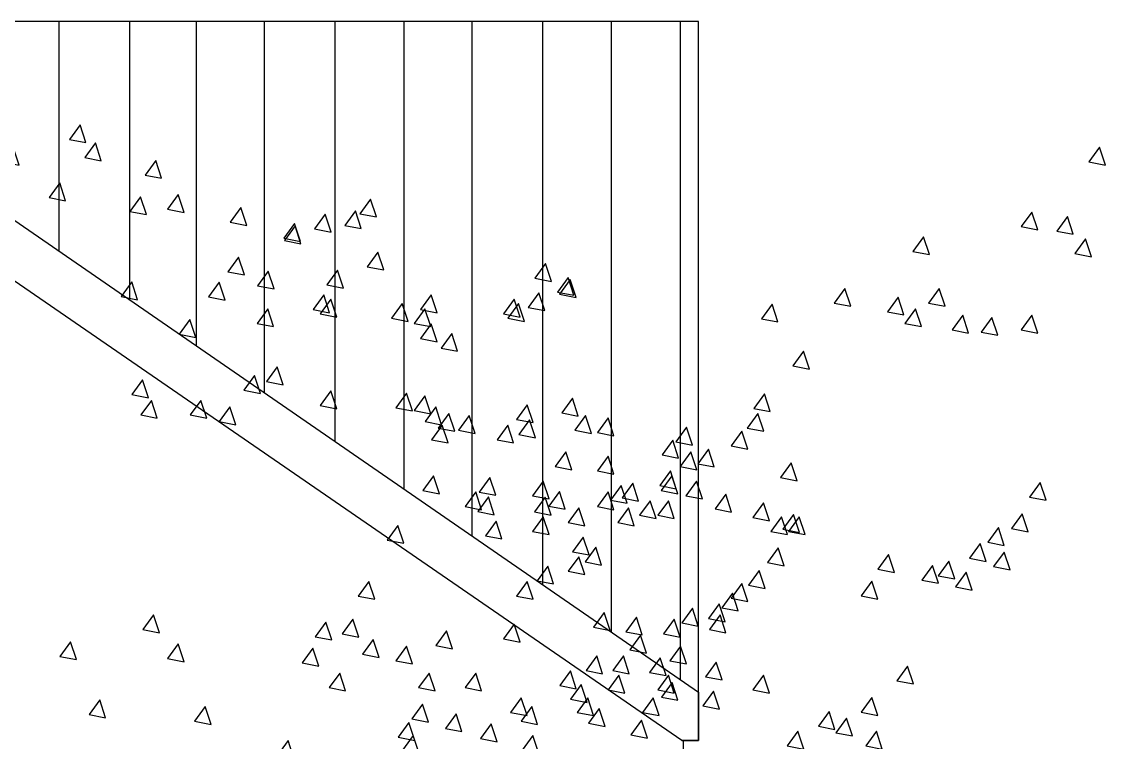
# Model space of a CAD drawing. Header units: millimetres. Extents: x 465413 to 948826, y 2516576 to 3795663.
# Drawn here: x 933422 to 936817, y 2765544 to 2767802 of the extents above; entities that cross this region are included whole.
import ezdxf

# ---------------------------------------------------------------- set-up
doc = ezdxf.new("R2010")
doc.units = ezdxf.units.MM
doc.layers.add('MUR-POH', color=64, linetype='Continuous')

# ---------------------------------------------------------------- blocks, each defined once
blk = doc.blocks.new('strom14', base_point=(-17517.4, -64197.3))
at = {"color": 1}
for points in [[(-17546.6, -57956.5), (-17580, -58002.3), (-17528.1, -58012.4)], [(-17498.7, -58013.4), (-17532.1, -58059.3), (-17480.2, -58069.3)], [(-17756.1, -58027.1), (-17789.5, -58072.9), (-17737.6, -58083)], [(-17309.7, -58068.1), (-17343.1, -58113.9), (-17291.1, -58124)], [(-17610.3, -58138.7), (-17643.7, -58184.5), (-17591.8, -58194.6)], [(-17357.5, -58181.9), (-17390.9, -58227.8), (-17339, -58237.9)], [(-17239, -58175.1), (-17272.4, -58221), (-17220.5, -58231)], [(-17043.1, -58216.1), (-17076.5, -58262), (-17024.6, -58272)], [(-16637, -58189.3), (-16670.4, -58235.2), (-16618.5, -58245.2)], [(-17968, -58229.8), (-18001.4, -58275.6), (-17949.5, -58285.7)], [(-17856.4, -58243.4), (-17889.8, -58289.3), (-17837.9, -58299.4)], [(-16778.7, -58236.5), (-16812.1, -58282.4), (-16760.2, -58292.5)], [(-16684.2, -58225.7), (-16717.6, -58271.6), (-16665.7, -58281.7)], [(-16874.6, -58266.2), (-16908, -58312.1), (-16856, -58322.1)], [(-16873.2, -58273), (-16906.6, -58318.9), (-16854.7, -58328.9)], [(-18307.2, -58307.4), (-18340.6, -58353.2), (-18288.7, -58363.3)], [(-17799.4, -58314), (-17832.8, -58359.9), (-17780.9, -58370)], [(-16614, -58355.3), (-16647.4, -58401.2), (-16595.5, -58411.3)], [(-17050, -58371), (-17083.4, -58416.9), (-17031.4, -58426.9)], [(-16956.9, -58414.7), (-16990.3, -58460.6), (-16938.4, -58470.6)], [(-16740.2, -58412), (-16773.6, -58457.8), (-16721.6, -58467.9)], [(-16088.6, -58391.5), (-16122, -58437.3), (-16070.1, -58447.4)], [(-17384.8, -58448.4), (-17418.2, -58494.3), (-17366.3, -58504.3)], [(-17110.8, -58449.8), (-17144.2, -58495.7), (-17092.3, -58505.7)], [(-16018, -58434.8), (-16051.4, -58480.6), (-15999.5, -58490.7)], [(-16011.2, -58441.6), (-16044.6, -58487.5), (-15992.7, -58497.5)], [(-18553.2, -58469), (-18586.6, -58514.9), (-18534.7, -58524.9)], [(-18258, -58469), (-18291.4, -58514.9), (-18239.4, -58524.9)], [(-16783.4, -58489.4), (-16816.8, -58535.3), (-16764.9, -58545.3)], [(-16446.3, -58489.4), (-16479.7, -58535.3), (-16427.8, -58545.3)], [(-16109.1, -58482.6), (-16142.5, -58528.5), (-16090.6, -58538.5)], [(-18781.6, -58518.2), (-18815, -58564.1), (-18763.1, -58574.1)], [(-18387.1, -58496.2), (-18420.5, -58542.1), (-18368.6, -58552.2)], [(-16760.7, -58503.1), (-16794.1, -58549), (-16742.1, -58559)], [(-16537.4, -58516.7), (-16570.8, -58562.6), (-16518.9, -58572.7)], [(-16186.6, -58503.1), (-16220, -58549), (-16168.1, -58559)], [(-16172.9, -58516.7), (-16206.3, -58562.6), (-16154.4, -58572.7)], [(-18332.5, -58532.7), (-18365.9, -58578.6), (-18314, -58588.6)], [(-18184.4, -58553.2), (-18217.8, -58599.1), (-18165.9, -58609.1)], [(-17968, -58553.2), (-18001.4, -58599.1), (-17949.5, -58609.1)], [(-16958.8, -58532.7), (-16992.2, -58578.6), (-16940.3, -58588.6)], [(-16466.8, -58532.7), (-16500.2, -58578.6), (-16448.3, -58588.6)], [(-18093.3, -58560), (-18126.7, -58605.9), (-18074.8, -58616)], [(-17202.6, -58566.9), (-17236, -58612.7), (-17184.1, -58622.8)], [(-16446.3, -58580.5), (-16479.7, -58626.4), (-16427.8, -58636.4)], [(-16382.5, -58610.1), (-16415.9, -58656), (-16364, -58666.1)], [(-18683.2, -58665.8), (-18716.6, -58711.6), (-18664.7, -58721.7)], [(-16929.2, -58714.9), (-16962.6, -58760.8), (-16910.7, -58770.8)], [(-17350.7, -58755.9), (-17384.1, -58801.8), (-17332.1, -58811.8)], [(-16999.8, -58742.2), (-17033.2, -58788.1), (-16981.3, -58798.2)], [(-16760.7, -58790.1), (-16794.1, -58835.9), (-16742.1, -58846)], [(-16523.7, -58796.9), (-16557.1, -58842.8), (-16505.2, -58852.8)], [(-17323.3, -58819.7), (-17356.7, -58865.5), (-17304.8, -58875.6)], [(-17168.4, -58819.7), (-17201.8, -58865.5), (-17149.9, -58875.6)], [(-16466.8, -58806), (-16500.2, -58851.9), (-16448.3, -58861.9)], [(-16004.4, -58812.8), (-16037.8, -58858.7), (-15985.8, -58868.8)], [(-15403, -58799.2), (-15436.4, -58845), (-15384.5, -58855.1)], [(-17077.3, -58840.2), (-17110.7, -58886), (-17058.8, -58896.1)], [(-16432.6, -58840.2), (-16466, -58886), (-16414.1, -58896.1)], [(-16391.6, -58860.7), (-16425, -58906.5), (-16373.1, -58916.6)], [(-16145.6, -58833.3), (-16179, -58879.2), (-16127.1, -58889.3)], [(-15423.5, -58860.7), (-15456.9, -58906.5), (-15405, -58916.6)], [(-16412.1, -58897.1), (-16445.5, -58943), (-16393.6, -58953)], [(-16327.8, -58867.5), (-16361.2, -58913.4), (-16309.3, -58923.4)], [(-16207.1, -58897.1), (-16240.5, -58943), (-16188.6, -58953)], [(-16138.8, -58881.2), (-16172.2, -58927), (-16120.2, -58937.1)], [(-15963.4, -58867.5), (-15996.8, -58913.4), (-15944.8, -58923.4)], [(-15892.7, -58874.3), (-15926.1, -58920.2), (-15874.2, -58930.3)], [(-15646.7, -58903.9), (-15680.1, -58949.8), (-15628.2, -58959.9)], [(-15473.4, -58916.6), (-15506.8, -58962.5), (-15454.9, -58972.5)], [(-15690, -58944.9), (-15723.4, -58990.8), (-15671.5, -59000.9)], [(-16024.9, -58981.4), (-16058.3, -59027.2), (-16006.3, -59037.3)], [(-15892.7, -58995), (-15926.1, -59040.9), (-15874.2, -59051)], [(-15633, -58981.4), (-15666.4, -59027.2), (-15614.5, -59037.3)], [(-15578.4, -58972.3), (-15611.8, -59018.1), (-15559.9, -59028.2)], [(-15318.7, -59015.5), (-15352.1, -59061.4), (-15300.2, -59071.5)], [(-19095.6, -59056.5), (-19129, -59102.4), (-19077.1, -59112.5)], [(-16439.5, -59056.5), (-16472.9, -59102.4), (-16420.9, -59112.5)], [(-16263, -59061.1), (-16296.4, -59107), (-16244.5, -59117)], [(-15697.4, -59040.8), (-15730.8, -59086.6), (-15678.8, -59096.7)], [(-19018.2, -59072.5), (-19051.6, -59118.4), (-18999.6, -59128.4)], [(-17941.7, -59076.9), (-17975.1, -59122.8), (-17923.2, -59132.8)], [(-16095.5, -59072.5), (-16128.9, -59118.4), (-16077, -59128.4)], [(-15851.7, -59086.1), (-15885.1, -59132), (-15833.2, -59142.1)], [(-15815.3, -59079.3), (-15848.7, -59125.2), (-15796.8, -59135.2)], [(-18927, -59113.5), (-18960.4, -59159.4), (-18908.5, -59169.4)], [(-16307.3, -59106.6), (-16340.7, -59152.5), (-16288.8, -59162.6)], [(-16267.6, -59122), (-16301, -59167.9), (-16249.1, -59178)], [(-16089.3, -59122.9), (-16122.7, -59168.8), (-16070.8, -59178.9)], [(-16045.2, -59105), (-16078.6, -59150.8), (-16026.7, -59160.9)], [(-15892.7, -59106.6), (-15926.1, -59152.5), (-15874.2, -59162.6)], [(-15760.6, -59134), (-15794, -59179.8), (-15742.1, -59189.9)], [(-15703.7, -59134), (-15737.1, -59179.8), (-15685.2, -59189.9)], [(-18808.6, -59140.8), (-18842, -59186.7), (-18790.1, -59196.7)], [(-15983.9, -59156.8), (-16017.3, -59202.6), (-15965.3, -59212.7)], [(-15829, -59156.8), (-15862.4, -59202.6), (-15810.4, -59212.7)], [(-18751.6, -59184.1), (-18785, -59230), (-18733.1, -59240)], [(-18697, -59184.1), (-18730.4, -59230), (-18678.4, -59240)], [(-17997.9, -59175.3), (-18031.3, -59221.1), (-17979.4, -59231.2)], [(-16243.5, -59197.8), (-16277, -59243.6), (-16225, -59253.7)], [(-16095.5, -59184.1), (-16128.9, -59230), (-16077, -59240)], [(-15311.8, -59177.3), (-15345.2, -59223.1), (-15293.3, -59233.2)], [(-18072.8, -59218.3), (-18106.2, -59264.1), (-18054.3, -59274.2)], [(-16551.1, -59211.4), (-16584.5, -59257.3), (-16532.6, -59267.3)], [(-18129.7, -59268.4), (-18163.1, -59314.2), (-18111.2, -59324.3)], [(-15970.2, -59247.9), (-16003.6, -59293.7), (-15951.7, -59303.8)], [(-18416.8, -59302.5), (-18450.2, -59348.4), (-18398.2, -59358.5)], [(-18054.1, -59294.7), (-18087.5, -59340.6), (-18035.6, -59350.7)], [(-15931.3, -59279.9), (-15964.7, -59325.8), (-15912.8, -59335.8)], [(-15359.7, -59282), (-15393.1, -59327.9), (-15341.2, -59338)], [(-18279, -59336.9), (-18312.4, -59382.8), (-18260.5, -59392.8)], [(-18227.7, -59323), (-18261.1, -59368.9), (-18209.2, -59378.9)], [(-16081.8, -59339), (-16115.2, -59384.8), (-16063.3, -59394.9)], [(-15983.9, -59309.4), (-16017.3, -59355.2), (-15965.3, -59365.3)], [(-18173.6, -59358), (-18207, -59403.9), (-18155.1, -59413.9)], [(-15418.9, -59352.6), (-15452.3, -59398.5), (-15400.4, -59408.6)], [(-18468.8, -59386.1), (-18502.2, -59432), (-18450.3, -59442)], [(-16642.2, -59386.8), (-16675.6, -59432.7), (-16623.7, -59442.7)], [(-16145.6, -59386.8), (-16179, -59432.7), (-16127.1, -59442.7)], [(-15473.6, -59393.6), (-15507, -59439.5), (-15455.1, -59449.6)], [(-15503.2, -59423.2), (-15536.6, -59469.1), (-15484.7, -59479.2)], [(-15628.5, -59471.1), (-15661.9, -59516.9), (-15610, -59527)], [(-15544.2, -59457.4), (-15577.6, -59503.3), (-15525.7, -59513.3)], [(-19307.5, -59484.7), (-19340.9, -59530.6), (-19288.9, -59540.7)], [(-17316.5, -59491.6), (-17349.9, -59537.4), (-17298, -59547.5)], [(-16692.3, -59505.2), (-16725.7, -59551.1), (-16673.8, -59561.2)], [(-15803.9, -59498.4), (-15837.3, -59544.3), (-15785.4, -59554.3)], [(-15685.4, -59505.2), (-15718.8, -59551.1), (-15666.9, -59561.2)], [(-15541.9, -59491.6), (-15575.3, -59537.4), (-15523.4, -59547.5)], [(-16776.6, -59514.3), (-16810, -59560.2), (-16758.1, -59570.3)], [(-16398.5, -59541.7), (-16431.9, -59587.5), (-16379.9, -59597.6)], [(-16186.6, -59521.2), (-16220, -59567), (-16168.1, -59577.1)], [(-19193.6, -59555.3), (-19227, -59601.2), (-19175, -59611.3)], [(-17576.2, -59575.8), (-17609.6, -59621.7), (-17557.7, -59631.8)], [(-16628.5, -59569), (-16661.9, -59614.9), (-16610, -59624.9)], [(-19068.3, -59589.5), (-19101.7, -59635.4), (-19049.8, -59645.4)], [(-17239, -59582.7), (-17272.4, -59628.5), (-17220.5, -59638.6)], [(-16817.6, -59596.3), (-16851, -59642.2), (-16799.1, -59652.3)], [(-16523.7, -59589.5), (-16557.1, -59635.4), (-16505.2, -59645.4)], [(-19132.1, -59625.9), (-19165.5, -59671.8), (-19113.5, -59681.9)], [(-18956.6, -59639.6), (-18990, -59685.5), (-18938.1, -59695.5)], [(-15928.2, -59620.1), (-15961.6, -59665.9), (-15909.7, -59676)], [(-15844.5, -59620.1), (-15877.9, -59665.9), (-15826, -59676)], [(-16733.3, -59673.8), (-16766.7, -59719.6), (-16714.8, -59729.7)], [(-16453.1, -59673.8), (-16486.5, -59719.6), (-16434.6, -59729.7)], [(-16307.3, -59673.8), (-16340.7, -59719.6), (-16288.8, -59729.7)], [(-16010.6, -59667.3), (-16044, -59713.2), (-15992.1, -59723.2)], [(-14954.5, -59652.1), (-14987.9, -59698), (-14936, -59708.1)], [(-18808.6, -59680.6), (-18842, -59726.5), (-18790.1, -59736.5)], [(-15977, -59710.2), (-16010.4, -59756.1), (-15958.5, -59766.1)], [(-15858.6, -59680.6), (-15892, -59726.5), (-15840.1, -59736.5)], [(-15703.7, -59680.6), (-15737.1, -59726.5), (-15685.2, -59736.5)], [(-15692.3, -59703.4), (-15725.7, -59749.3), (-15673.8, -59759.3)], [(-15562.4, -59730.7), (-15595.8, -59776.6), (-15543.9, -59786.6)], [(-17485.1, -59758), (-17518.5, -59803.9), (-17466.5, -59814)], [(-17154.7, -59778.5), (-17188.1, -59824.4), (-17136.2, -59834.5)], [(-16473.6, -59771.7), (-16507, -59817.6), (-16455.1, -59827.6)], [(-16164.5, -59751), (-16197.9, -59796.9), (-16146, -59806.9)], [(-16131.9, -59778.5), (-16165.3, -59824.4), (-16113.4, -59834.5)], [(-15956.5, -59751.2), (-15989.9, -59797.1), (-15938, -59807.1)], [(-15751.5, -59751.2), (-15784.9, -59797.1), (-15733, -59807.1)], [(-15066.6, -59750.7), (-15100, -59796.5), (-15048, -59806.6)], [(-16368.8, -59801.3), (-16402.2, -59847.2), (-16350.3, -59857.2)], [(-15920.1, -59785.4), (-15953.5, -59831.2), (-15901.6, -59841.3)], [(-15200.2, -59794.5), (-15233.6, -59840.4), (-15181.7, -59850.4)], [(-15145.6, -59815), (-15179, -59860.9), (-15127, -59870.9)], [(-16516.9, -59828.6), (-16550.3, -59874.5), (-16498.4, -59884.6)], [(-16259, -59833.3), (-16292.4, -59879.2), (-16240.5, -59889.3)], [(-15787.9, -59821.8), (-15821.4, -59867.7), (-15769.4, -59877.7)], [(-19530.7, -59869.6), (-19564.1, -59915.5), (-19512.2, -59925.6)], [(-16503.2, -59869.6), (-16536.6, -59915.5), (-16484.7, -59925.6)], [(-15298.2, -59856), (-15331.6, -59901.9), (-15279.7, -59911.9)], [(-15052.2, -59856), (-15085.6, -59901.9), (-15033.6, -59911.9)], [(-16895.1, -59885.6), (-16928.5, -59931.5), (-16876.5, -59941.5)]]:
    blk.add_lwpolyline(points, close=True, dxfattribs=at)

msp = doc.modelspace()

# ---------------------------------------------------------------- linework, layer by layer
at = {"layer": 'MUR-POH', "color": 1}
for points in [[(935490.2, 2765550.5), (935542.5, 2765550.5), (935542.5, 2767801.6), (927616.1, 2767801.6), (927616.1, 2765700.9), (927664.1, 2765700.9)], [(930216, 2765700.9), (932887.7, 2767532.1), (935542.5, 2765700.9)], [(930216, 2765700.9), (932887.7, 2767532.1), (935542.5, 2765700.9)], [(935542.5, 2765550.5), (935490.2, 2765550.5), (932887.4, 2767340.5), (930268.1, 2765550.5), (927616.1, 2765550.5)], [(935542.5, 2765700.9), (935542.5, 2765550.5)], [(935494.5, 2765550.9), (935481.8, 2760453.3)]]:
    msp.add_lwpolyline(points, dxfattribs=at)
at = {"layer": 'MUR-POH', "color": 252}
for points in [[(933538.2, 2767801.6), (933538.2, 2767083.4)], [(933759.4, 2767801.6), (933759.4, 2766930.8)], [(933968, 2767801.6), (933968, 2766787)], [(934181.3, 2767801.6), (934181.3, 2766639.9)], [(934402.4, 2767801.6), (934402.4, 2766487.3)], [(934618.5, 2767801.6), (934618.5, 2766338.3)], [(934831.8, 2767801.6), (934831.8, 2766191.2)], [(935053, 2767801.6), (935053, 2766038.6)], [(935269, 2767801.6), (935269, 2765889.6)], [(935485, 2767801.6), (935485, 2765740.6)]]:
    msp.add_lwpolyline(points, dxfattribs=at)

# ---------------------------------------------------------------- block references
at = {"layer": 'MUR-POH', "color": 6}
for p in [(933634, 2761237.8), (937036.8, 2761237.8)]:
    msp.add_blockref('strom14', p, dxfattribs=at)

doc.saveas('drawing.dxf')
